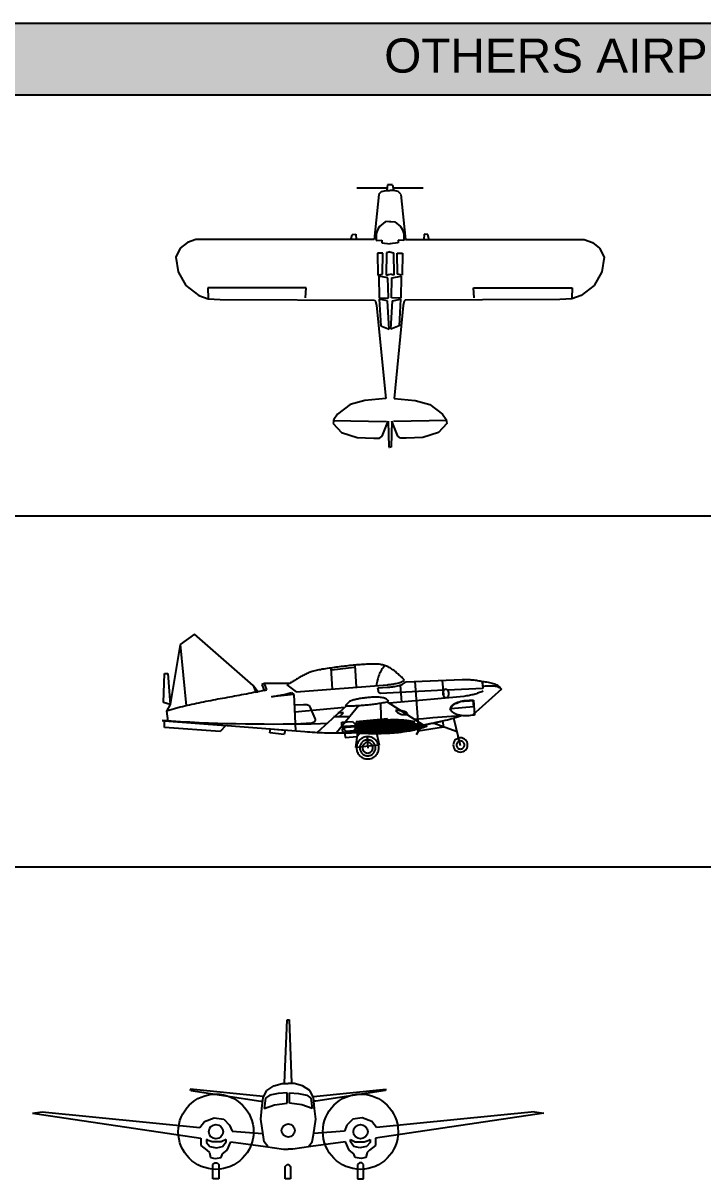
# Model space of a CAD drawing. Header units: millimetres. Extents: x 15433 to 243506, y 235846 to 321695.
# Drawn here: x 96177 to 123042, y 276006 to 321695 of the extents above; entities that cross this region are included whole.
import ezdxf

# ---------------------------------------------------------------- set-up
doc = ezdxf.new("R2010")
doc.units = ezdxf.units.MM
doc.layers.add('www.cad-blocks.net', color=7, linetype='Continuous')
doc.styles.get("Standard").update_dxf_attribs({"font": 'arial.ttf'})

# ---------------------------------------------------------------- blocks, each defined once
blk = doc.blocks.new('A$C772E574E')
at = {"color": 0, "linetype": 'ByBlock'}
for p, q in [((8390, 9350), (8411, 10368)), ((8411, 10368), (8447, 10367)), ((8508, 10368), (8472, 10367)), ((8529, 9350), (8508, 10368)), ((6209, 9431), (6544, 9788)), ((6544, 9788), (7166, 9994)), ((7166, 9994), (7822, 10016)), ((7822, 10016), (8040, 10012)), ((8040, 10012), (8147, 9937)), ((8147, 9937), (8390, 9350)), ((8772, 9937), (8529, 9350)), ((8879, 10012), (8772, 9937)), ((9097, 10016), (8879, 10012)), ((9753, 9994), (9097, 10016)), ((10375, 9788), (9753, 9994)), ((10710, 9431), (10375, 9788)), ((6207, 9322), (8317, 9352)), ((6243, 9285), (6209, 9431)), ((6383, 9064), (6243, 9285)), ((10712, 9322), (8602, 9352)), ((10535, 9064), (10676, 9285)), ((10676, 9285), (10710, 9431)), ((6885, 8690), (6383, 9064)), ((7464, 8533), (6885, 8690)), ((9455, 8533), (10034, 8690)), ((10034, 8690), (10535, 9064)), ((8298, 8443), (7464, 8533)), ((7932, 4777), (8298, 8443)), ((8621, 8443), (9455, 8533)), ((8987, 4777), (8621, 8443)), ((8036, 4520), (8094, 5574)), ((8094, 5574), (8424, 5712)), ((8424, 5712), (8364, 4586)), ((8825, 5574), (8495, 5712)), ((8495, 5712), (8555, 4586)), ((8883, 4520), (8825, 5574)), ((7855, 4560), (7892, 4596)), ((7892, 4596), (7932, 4777)), ((8364, 4586), (8036, 4520)), ((8555, 4586), (8883, 4520)), ((9027, 4596), (8987, 4777)), ((9064, 4560), (9027, 4596)), ((387, 3987), (904, 4376)), ((904, 4376), (1271, 4514)), ((1262, 4078), (1270, 4478)), ((1271, 4514), (1744, 4541)), ((1744, 4541), (7855, 4560)), ((5125, 4471), (5153, 4070)), ((8017, 3611), (8035, 4484)), ((8035, 4484), (8398, 4476)), ((8398, 4476), (8382, 3676)), ((8884, 4484), (8521, 4476)), ((8521, 4476), (8537, 3676)), ((8902, 3611), (8884, 4484)), ((15175, 4541), (9064, 4560)), ((11794, 4471), (11766, 4070)), ((15648, 4514), (15175, 4541)), ((16015, 4376), (15648, 4514)), ((15657, 4078), (15649, 4478)), ((16532, 3987), (16015, 4376)), ((85, 3447), (387, 3987)), ((5153, 4070), (1262, 4078)), ((8382, 3676), (8017, 3611)), ((8537, 3676), (8902, 3611)), ((11766, 4070), (15657, 4078)), ((16834, 3447), (16532, 3987)), ((0, 2867), (85, 3447)), ((7962, 2703), (7980, 3576)), ((7980, 3576), (8161, 3535)), ((8161, 3535), (8180, 2699)), ((8307, 3569), (8452, 3530)), ((8325, 2696), (8307, 3569)), ((8612, 3569), (8467, 3530)), ((8594, 2696), (8612, 3569)), ((8758, 3535), (8739, 2699)), ((8939, 3576), (8758, 3535)), ((8957, 2703), (8939, 3576)), ((16919, 2867), (16834, 3447)), ((174, 2500), (0, 2867)), ((16745, 2500), (16919, 2867)), ((461, 2276), (174, 2500)), ((8180, 2699), (7962, 2703)), ((8133, 2190), (8135, 2299)), ((8135, 2299), (8463, 2329)), ((8470, 2656), (8325, 2696)), ((8449, 2656), (8594, 2696)), ((8784, 2299), (8456, 2329)), ((8739, 2699), (8957, 2703)), ((8786, 2190), (8784, 2299)), ((16458, 2276), (16745, 2500)), ((786, 2160), (461, 2276)), ((7841, 2160), (786, 2160)), ((6924, 2143), (6958, 1960)), ((6958, 1960), (7103, 1957)), ((7103, 1957), (7122, 2157)), ((8023, 382), (7841, 2160)), ((7910, 1940), (7914, 2200)), ((7979, 1757), (7910, 1940)), ((7914, 2200), (8133, 2190)), ((9005, 2200), (8786, 2190)), ((8896, 382), (9078, 2160)), ((8940, 1757), (9009, 1940)), ((9009, 1940), (9005, 2200)), ((9078, 2160), (16133, 2160)), ((9809, 1957), (9790, 2157)), ((9955, 1960), (9809, 1957)), ((9988, 2143), (9955, 1960)), ((16133, 2160), (16458, 2276)), ((8049, 1647), (7979, 1757)), ((8263, 1460), (8049, 1647)), ((8482, 1456), (8263, 1460)), ((8437, 1456), (8655, 1460)), ((8655, 1460), (8870, 1647)), ((8870, 1647), (8940, 1757)), ((8341, 127), (7150, 127)), ((8023, 374), (8130, 263)), ((8130, 263), (8311, 223)), ((8311, 223), (8456, 220)), ((8362, 0), (8325, 218)), ((8362, 0), (8550, 0)), ((8608, 223), (8463, 220)), ((8550, 0), (8587, 218)), ((9769, 127), (8572, 127)), ((8789, 263), (8608, 223)), ((8896, 374), (8789, 263))]:
    blk.add_line(p, q, dxfattribs=at)
blk = doc.blocks.new('A$C34F115AA')
for p, q in [((4907, 1450), (6067, 2470)), ((6347, 2260), (6544, 1076)), ((0, 1380), (571, 863)), ((4188, 1492), (4681, 1493)), ((4690, 1354), (4816, 1328)), ((2255, 1129), (1544, 674)), ((3063, 1049), (3641, 526)), ((6350, 1022), (6615, 948)), ((6544, 1076), (6615, 948))]:
    blk.add_line(p, q)
at = {"linetype": 'Continuous'}
for p, q in [((6067, 2470), (6347, 2260)), ((6347, 2260), (6228, 1050)), ((2253, 1827), (2271, 1835)), ((2271, 1835), (2291, 1842)), ((2291, 1842), (2310, 1848)), ((2303, 1844), (2321, 1823)), ((2310, 1848), (2330, 1854)), ((2330, 1854), (2350, 1860)), ((2350, 1860), (2370, 1864)), ((2370, 1864), (2391, 1868)), ((2391, 1868), (2414, 1871)), ((2414, 1871), (2436, 1874)), ((2436, 1874), (2458, 1876)), ((2458, 1876), (2482, 1877)), ((2482, 1877), (2506, 1877)), ((2506, 1877), (2531, 1877)), ((2531, 1877), (2564, 1876)), ((2564, 1876), (2598, 1875)), ((2598, 1875), (2631, 1874)), ((2631, 1874), (2664, 1872)), ((2664, 1872), (2697, 1870)), ((2697, 1870), (2731, 1868)), ((2731, 1868), (2764, 1866)), ((2764, 1866), (2798, 1863)), ((2798, 1863), (2832, 1860)), ((2832, 1860), (2865, 1858)), ((2865, 1858), (2899, 1855)), ((2898, 1853), (2873, 1419)), ((2898, 1853), (2873, 1419)), ((2899, 1855), (2932, 1852)), ((2932, 1852), (2966, 1849)), ((2966, 1849), (3000, 1845)), ((3000, 1845), (3034, 1842)), ((3034, 1842), (3068, 1837)), ((3068, 1837), (3102, 1834)), ((3102, 1834), (3136, 1829)), ((3136, 1829), (3170, 1826)), ((1952, 1595), (1970, 1614)), ((1970, 1614), (1989, 1632)), ((1989, 1632), (2006, 1649)), ((2006, 1649), (2024, 1666)), ((2024, 1666), (2042, 1682)), ((2042, 1682), (2059, 1697)), ((2059, 1697), (2077, 1712)), ((2077, 1712), (2094, 1726)), ((2094, 1726), (2111, 1740)), ((2111, 1740), (2128, 1753)), ((2128, 1753), (2146, 1765)), ((2146, 1765), (2163, 1777)), ((2163, 1777), (2181, 1788)), ((2181, 1788), (2198, 1799)), ((2198, 1799), (2216, 1809)), ((2216, 1809), (2235, 1818)), ((2235, 1818), (2253, 1827)), ((2321, 1823), (2339, 1803)), ((2339, 1803), (2354, 1781)), ((2354, 1781), (2369, 1759)), ((2369, 1759), (2383, 1736)), ((2383, 1736), (2396, 1712)), ((2396, 1712), (2407, 1688)), ((2407, 1688), (2419, 1664)), ((2419, 1664), (2428, 1639)), ((2428, 1639), (2437, 1613)), ((2437, 1613), (2445, 1587)), ((2907, 1808), (3354, 1753)), ((3170, 1826), (3203, 1821)), ((3203, 1821), (3237, 1817)), ((3237, 1817), (3271, 1812)), ((3271, 1812), (3305, 1807)), ((3305, 1807), (3339, 1803)), ((3339, 1803), (3373, 1797)), ((3370, 1794), (3347, 1383)), ((3370, 1794), (3347, 1383)), ((3373, 1797), (3407, 1792)), ((3407, 1792), (3441, 1788)), ((3441, 1788), (3475, 1782)), ((3475, 1782), (3508, 1777)), ((3508, 1777), (3542, 1772)), ((3542, 1772), (3576, 1765)), ((3576, 1765), (3610, 1760)), ((3610, 1760), (3637, 1756)), ((3637, 1756), (3663, 1749)), ((3663, 1749), (3688, 1744)), ((3688, 1744), (3713, 1737)), ((3713, 1737), (3737, 1730)), ((3737, 1730), (3760, 1723)), ((3760, 1723), (3782, 1715)), ((3782, 1715), (3805, 1707)), ((3805, 1707), (3826, 1698)), ((3826, 1698), (3846, 1689)), ((3846, 1689), (3867, 1679)), ((3867, 1679), (3887, 1669)), ((3887, 1669), (3906, 1659)), ((3906, 1659), (3926, 1650)), ((3926, 1650), (3944, 1639)), ((3944, 1639), (3963, 1629)), ((3963, 1629), (3981, 1619)), ((3981, 1619), (3998, 1608)), ((3998, 1608), (4016, 1597)), ((6593, 1692), (6544, 1076)), ((6659, 1692), (6593, 1692)), ((6680, 1114), (6659, 1692)), ((16, 1401), (0, 1380)), ((0, 1380), (15, 1394)), ((15, 1394), (33, 1406)), ((33, 1418), (16, 1401)), ((52, 1435), (33, 1418)), ((33, 1406), (52, 1416)), ((71, 1450), (52, 1435)), ((52, 1416), (72, 1424)), ((92, 1463), (71, 1450)), ((72, 1424), (93, 1430)), ((114, 1474), (92, 1463)), ((93, 1430), (116, 1434)), ((137, 1484), (114, 1474)), ((116, 1434), (140, 1438)), ((161, 1493), (137, 1484)), ((140, 1438), (165, 1440)), ((186, 1501), (161, 1493)), ((165, 1440), (190, 1441)), ((212, 1507), (186, 1501)), ((190, 1441), (216, 1442)), ((237, 1514), (212, 1507)), ((216, 1442), (243, 1441)), ((265, 1518), (237, 1514)), ((243, 1441), (269, 1440)), ((292, 1523), (265, 1518)), ((269, 1440), (294, 1438)), ((320, 1526), (292, 1523)), ((294, 1438), (320, 1436)), ((348, 1529), (320, 1526)), ((320, 1436), (345, 1434)), ((345, 1434), (370, 1433)), ((376, 1531), (348, 1529)), ((375, 1532), (366, 1396)), ((366, 1396), (1065, 1362)), ((370, 1433), (376, 1531)), ((399, 1538), (375, 1532)), ((423, 1543), (399, 1538)), ((447, 1547), (423, 1543)), ((471, 1552), (447, 1547)), ((495, 1555), (471, 1552)), ((520, 1559), (495, 1555)), ((545, 1562), (520, 1559)), ((570, 1564), (545, 1562)), ((595, 1566), (570, 1564)), ((620, 1568), (595, 1566)), ((646, 1569), (620, 1568)), ((671, 1570), (646, 1569)), ((697, 1571), (671, 1570)), ((724, 1571), (697, 1571)), ((751, 1570), (724, 1571)), ((777, 1569), (751, 1570)), ((1882, 1523), (777, 1569)), ((1070, 1366), (1081, 1372)), ((1081, 1372), (1093, 1376)), ((1093, 1376), (1105, 1377)), ((1105, 1377), (1118, 1374)), ((1118, 1374), (1129, 1369)), ((1168, 1552), (1137, 1201)), ((1710, 1529), (1646, 656)), ((1900, 1509), (1882, 1523)), ((1919, 1497), (1900, 1509)), ((1914, 1557), (1933, 1577)), ((1930, 1547), (1914, 1557)), ((1940, 1485), (1919, 1497)), ((1948, 1536), (1930, 1547)), ((1933, 1577), (1952, 1595)), ((1961, 1475), (1940, 1485)), ((1966, 1527), (1948, 1536)), ((1983, 1466), (1961, 1475)), ((1987, 1519), (1966, 1527)), ((2003, 1458), (1974, 1122)), ((2007, 1458), (1983, 1466)), ((2008, 1511), (1987, 1519)), ((2030, 1451), (2007, 1458)), ((2030, 1505), (2008, 1511)), ((2053, 1499), (2030, 1505)), ((2055, 1445), (2030, 1451)), ((2077, 1493), (2053, 1499)), ((2080, 1440), (2055, 1445)), ((2100, 1489), (2077, 1493)), ((2105, 1435), (2080, 1440)), ((2124, 1484), (2100, 1489)), ((2130, 1431), (2105, 1435)), ((2147, 1481), (2124, 1484)), ((2155, 1427), (2130, 1431)), ((2170, 1478), (2147, 1481)), ((2181, 1425), (2155, 1427)), ((2192, 1474), (2170, 1478)), ((2206, 1422), (2181, 1425)), ((2214, 1473), (2192, 1474)), ((2230, 1420), (2206, 1422)), ((2235, 1470), (2214, 1473)), ((2254, 1418), (2230, 1420)), ((2254, 1468), (2235, 1470)), ((4059, 1328), (2254, 1468)), ((2443, 1404), (2254, 1418)), ((2430, 1354), (2433, 1372)), ((2433, 1372), (2438, 1389)), ((2438, 1389), (2443, 1404)), ((2445, 1587), (2452, 1561)), ((2452, 1561), (2457, 1533)), ((2457, 1533), (2463, 1507)), ((2463, 1507), (2466, 1479)), ((2466, 1479), (2470, 1450)), ((4016, 1597), (4033, 1587)), ((4033, 1587), (4051, 1576)), ((4051, 1576), (4068, 1564)), ((4241, 1465), (4059, 1328)), ((4068, 1564), (4085, 1554)), ((4085, 1554), (4103, 1543)), ((4103, 1543), (4119, 1533)), ((4119, 1533), (4136, 1523)), ((4136, 1523), (4153, 1512)), ((4153, 1512), (4171, 1502)), ((4171, 1502), (4188, 1492)), ((4188, 1492), (4206, 1482)), ((4206, 1482), (4223, 1474)), ((4223, 1474), (4241, 1465)), ((4636, 1366), (4681, 1493)), ((4681, 1493), (4732, 1474)), ((4732, 1474), (4690, 1354)), ((4816, 1328), (4907, 1450)), ((4907, 1450), (4850, 1321)), ((364, 1339), (386, 1330)), ((386, 1330), (408, 1322)), ((408, 1322), (430, 1313)), ((430, 1313), (452, 1305)), ((452, 1305), (473, 1298)), ((473, 1298), (495, 1290)), ((495, 1290), (517, 1283)), ((517, 1283), (540, 1276)), ((553, 1160), (533, 868)), ((540, 1276), (562, 1270)), ((591, 1161), (553, 1160)), ((562, 1153), (555, 1030)), ((562, 1270), (585, 1265)), ((598, 1153), (562, 1153)), ((585, 1265), (609, 1259)), ((628, 1161), (591, 1161)), ((633, 1152), (598, 1153)), ((609, 1259), (634, 1254)), ((665, 1159), (628, 1161)), ((668, 1150), (633, 1152)), ((634, 1254), (660, 1249)), ((660, 1249), (687, 1245)), ((701, 1156), (665, 1159)), ((702, 1148), (668, 1150)), ((687, 1245), (714, 1241)), ((736, 1153), (701, 1156)), ((735, 1145), (702, 1148)), ((714, 1241), (743, 1237)), ((767, 1140), (735, 1145)), ((771, 1147), (736, 1153)), ((743, 1237), (2211, 1101)), ((804, 1140), (771, 1147)), ((1037, 1300), (1040, 1316)), ((1037, 1283), (1037, 1300)), ((1039, 1268), (1037, 1283)), ((1043, 1253), (1039, 1268)), ((1040, 1316), (1044, 1331)), ((1049, 1241), (1043, 1253)), ((1044, 1331), (1051, 1345)), ((1058, 1230), (1049, 1241)), ((1051, 1345), (1060, 1356)), ((1068, 1221), (1058, 1230)), ((1060, 1356), (1070, 1366)), ((1079, 1216), (1068, 1221)), ((1091, 1213), (1079, 1216)), ((1104, 1214), (1091, 1213)), ((1116, 1217), (1104, 1214)), ((1127, 1224), (1116, 1217)), ((1137, 1233), (1127, 1224)), ((1129, 1369), (1138, 1360)), ((1145, 1245), (1137, 1233)), ((1138, 1360), (1147, 1349)), ((1139, 1358), (2391, 1297)), ((1153, 1258), (1145, 1245)), ((1147, 1349), (1153, 1337)), ((1153, 1337), (1158, 1322)), ((1157, 1274), (1153, 1258)), ((1160, 1290), (1157, 1274)), ((1158, 1322), (1160, 1306)), ((1160, 1306), (1160, 1290)), ((2230, 1135), (2244, 1154)), ((2244, 1154), (2256, 1169)), ((2256, 1169), (2269, 1181)), ((2269, 1181), (2282, 1190)), ((2282, 1190), (2295, 1197)), ((2295, 1197), (2311, 1202)), ((2311, 1202), (2327, 1206)), ((2327, 1206), (2345, 1210)), ((2345, 1210), (2367, 1214)), ((2367, 1214), (2389, 1217)), ((2389, 1217), (2413, 1219)), ((2391, 1297), (2404, 1299)), ((2404, 1299), (2414, 1307)), ((2413, 1219), (2437, 1221)), ((2414, 1307), (2421, 1320)), ((2421, 1320), (2426, 1336)), ((2426, 1336), (2430, 1354)), ((2437, 1221), (2463, 1221)), ((2463, 1221), (2488, 1222)), ((2488, 1222), (2514, 1221)), ((2514, 1221), (2540, 1220)), ((2540, 1220), (2566, 1219)), ((2566, 1219), (2592, 1217)), ((2592, 1217), (2617, 1216)), ((2617, 1216), (2642, 1213)), ((2642, 1213), (2666, 1210)), ((2666, 1210), (2690, 1208)), ((2690, 1208), (2713, 1205)), ((2713, 1205), (2733, 1202)), ((2733, 1202), (2754, 1200)), ((2754, 1200), (2776, 1196)), ((2776, 1196), (2797, 1193)), ((2797, 1193), (2818, 1189)), ((2818, 1189), (2840, 1185)), ((2840, 1185), (2860, 1181)), ((2860, 1181), (2880, 1177)), ((2880, 1177), (2899, 1171)), ((2899, 1171), (2918, 1167)), ((2918, 1167), (2935, 1161)), ((2935, 1161), (2951, 1156)), ((2951, 1156), (2966, 1151)), ((2966, 1151), (2979, 1145)), ((2979, 1145), (2991, 1140)), ((4099, 1275), (4070, 555)), ((4151, 1316), (4099, 1275)), ((4099, 1275), (4545, 1230)), ((4173, 1307), (4151, 1316)), ((4195, 1299), (4173, 1307)), ((4218, 1292), (4195, 1299)), ((4241, 1285), (4218, 1292)), ((4266, 1280), (4241, 1285)), ((4290, 1274), (4266, 1280)), ((4315, 1270), (4290, 1274)), ((4341, 1265), (4315, 1270)), ((4366, 1261), (4341, 1265)), ((4392, 1257), (4366, 1261)), ((4417, 1253), (4392, 1257)), ((4443, 1249), (4417, 1253)), ((4469, 1244), (4443, 1249)), ((4495, 1240), (4469, 1244)), ((4520, 1235), (4495, 1240)), ((4545, 1230), (4520, 1235)), ((4690, 1354), (4636, 1366)), ((4850, 1321), (4816, 1328)), ((4852, 1320), (4899, 1311)), ((4899, 1311), (4946, 1301)), ((4946, 1301), (4993, 1292)), ((4993, 1292), (5040, 1283)), ((5040, 1283), (5087, 1274)), ((5087, 1274), (5133, 1265)), ((5133, 1265), (5180, 1257)), ((5180, 1257), (5228, 1249)), ((5228, 1249), (5275, 1240)), ((5275, 1240), (5322, 1231)), ((5322, 1231), (5369, 1223)), ((5369, 1223), (5416, 1214)), ((5416, 1214), (5463, 1205)), ((5463, 1205), (5510, 1196)), ((5510, 1196), (5558, 1187)), ((5558, 1187), (5604, 1179)), ((5604, 1179), (5651, 1170)), ((5651, 1170), (5698, 1161)), ((5698, 1161), (5745, 1152)), ((5745, 1152), (5792, 1143)), ((5792, 1143), (5839, 1134)), ((555, 1030), (1001, 993)), ((799, 1134), (767, 1140)), ((829, 1127), (799, 1134)), ((836, 1131), (804, 1140)), ((856, 1118), (829, 1127)), ((866, 1121), (836, 1131)), ((883, 1106), (856, 1118)), ((895, 1110), (866, 1121)), ((908, 1094), (883, 1106)), ((921, 1096), (895, 1110)), ((931, 1079), (908, 1094)), ((945, 1080), (921, 1096)), ((952, 1061), (931, 1079)), ((940, 906), (963, 924)), ((967, 1062), (945, 1080)), ((971, 1041), (952, 1061)), ((963, 924), (984, 945)), ((986, 1042), (967, 1062)), ((987, 1019), (971, 1041)), ((984, 945), (1001, 968)), ((1002, 1020), (986, 1042)), ((1001, 993), (987, 1019)), ((1001, 968), (1016, 996)), ((1016, 996), (1002, 1020)), ((1866, 909), (1875, 917)), ((1875, 917), (1886, 924)), ((1886, 924), (1900, 930)), ((1900, 930), (1915, 936)), ((1915, 936), (1932, 941)), ((1932, 941), (1949, 945)), ((1949, 945), (1968, 949)), ((1968, 949), (1989, 952)), ((1989, 952), (2009, 954)), ((2009, 954), (2030, 956)), ((2030, 956), (2052, 958)), ((2056, 920), (2043, 911)), ((2052, 958), (2073, 959)), ((2070, 931), (2056, 920)), ((2082, 944), (2070, 931)), ((2073, 959), (2094, 959)), ((2094, 959), (2082, 944)), ((2255, 1129), (2230, 1135)), ((2282, 1124), (2255, 1129)), ((2308, 1119), (2282, 1124)), ((2335, 1114), (2308, 1119)), ((2361, 1110), (2335, 1114)), ((2387, 1105), (2361, 1110)), ((2388, 1105), (2377, 558)), ((2414, 1101), (2387, 1105)), ((2440, 1097), (2414, 1101)), ((2468, 1093), (2440, 1097)), ((2495, 1089), (2468, 1093)), ((2521, 1085), (2495, 1089)), ((2549, 1082), (2521, 1085)), ((2576, 1079), (2549, 1082)), ((2602, 1076), (2576, 1079)), ((2630, 1073), (2602, 1076)), ((2657, 1070), (2630, 1073)), ((2684, 1067), (2657, 1070)), ((2712, 1065), (2684, 1067)), ((2738, 1063), (2712, 1065)), ((2766, 1061), (2738, 1063)), ((2793, 1059), (2766, 1061)), ((2820, 1057), (2793, 1059)), ((2816, 1056), (3258, 514)), ((2848, 1056), (2820, 1057)), ((2874, 1055), (2848, 1056)), ((2902, 1053), (2874, 1055)), ((2929, 1052), (2902, 1053)), ((2955, 1051), (2929, 1052)), ((2983, 1050), (2955, 1051)), ((3010, 1050), (2983, 1050)), ((2991, 1140), (3002, 1134)), ((3002, 1134), (3010, 1129)), ((3010, 1129), (3090, 1049)), ((3036, 1049), (3010, 1050)), ((3063, 1049), (3036, 1049)), ((3090, 1049), (3063, 1049)), ((3097, 1018), (4085, 927)), ((3203, 832), (3123, 914)), ((3123, 914), (3230, 914)), ((3783, 1033), (3687, 801)), ((3791, 1047), (3783, 1033)), ((3801, 1057), (3791, 1047)), ((3814, 1065), (3801, 1057)), ((3829, 1072), (3814, 1065)), ((3845, 1075), (3829, 1072)), ((3864, 1078), (3845, 1075)), ((3886, 1079), (3864, 1078)), ((3908, 1079), (3886, 1079)), ((4091, 1068), (3908, 1079)), ((5839, 1134), (5886, 1124)), ((5886, 1124), (5932, 1115)), ((5932, 1115), (5979, 1105)), ((5979, 1105), (6025, 1096)), ((6025, 1096), (6072, 1086)), ((6072, 1086), (6119, 1075)), ((6119, 1075), (6165, 1065)), ((6165, 1065), (6211, 1055)), ((6211, 1055), (6257, 1044)), ((6257, 1044), (6304, 1033)), ((6304, 1033), (6350, 1022)), ((6544, 1076), (6680, 1114)), ((6615, 948), (6591, 748)), ((533, 868), (571, 863)), ((571, 863), (609, 859)), ((609, 859), (647, 856)), ((647, 856), (684, 854)), ((684, 854), (720, 854)), ((720, 854), (757, 855)), ((757, 855), (791, 858)), ((791, 858), (824, 863)), ((803, 856), (987, 840)), ((846, 841), (803, 856)), ((944, 811), (812, 268)), ((944, 811), (812, 268)), ((824, 863), (856, 871)), ((888, 827), (846, 841)), ((856, 871), (886, 880)), ((876, 537), (1351, 708)), ((876, 537), (1351, 708)), ((886, 880), (914, 892)), ((933, 814), (888, 827)), ((931, 815), (894, 827)), ((894, 827), (894, 825)), ((894, 825), (931, 815)), ((914, 892), (940, 906)), ((977, 800), (933, 814)), ((1022, 788), (977, 800)), ((987, 840), (1171, 824)), ((1067, 775), (1022, 788)), ((1113, 764), (1067, 775)), ((1160, 752), (1113, 764)), ((1165, 752), (1142, 626)), ((1207, 741), (1160, 752)), ((1196, 745), (1165, 752)), ((1171, 824), (1355, 810)), ((1226, 738), (1196, 745)), ((1254, 730), (1207, 741)), ((1258, 731), (1226, 738)), ((1301, 720), (1254, 730)), ((1289, 725), (1258, 731)), ((1319, 718), (1289, 725)), ((1349, 710), (1301, 720)), ((1350, 711), (1319, 718)), ((1398, 701), (1349, 710)), ((1381, 705), (1350, 711)), ((1355, 810), (1539, 796)), ((1412, 700), (1381, 705)), ((1446, 691), (1398, 701)), ((1443, 694), (1412, 700)), ((1475, 688), (1443, 694)), ((1495, 682), (1446, 691)), ((1506, 682), (1475, 688)), ((1539, 796), (1715, 783)), ((1633, 681), (1675, 686)), ((1660, 684), (1673, 686)), ((1673, 686), (1667, 591)), ((1675, 686), (1716, 690)), ((1713, 731), (1748, 738)), ((1713, 730), (1724, 733)), ((1713, 731), (1717, 732)), ((1718, 729), (1713, 731)), ((1748, 719), (1713, 731)), ((1724, 727), (1713, 730)), ((1716, 690), (1757, 693)), ((1717, 732), (1721, 733)), ((1724, 727), (1718, 729)), ((1721, 733), (1725, 734)), ((1724, 733), (1735, 735)), ((1734, 722), (1724, 727)), ((1728, 726), (1724, 727)), ((1725, 734), (1730, 735)), ((1733, 724), (1728, 726)), ((1730, 735), (1733, 735)), ((1733, 735), (1738, 736)), ((2887, 655), (1733, 724)), ((1745, 719), (1734, 722)), ((1735, 735), (1747, 737)), ((1738, 736), (1741, 737)), ((1741, 737), (1746, 738)), ((1756, 715), (1745, 719)), ((1746, 738), (2888, 670)), ((1747, 737), (1758, 739)), ((1748, 738), (1785, 745)), ((1782, 707), (1748, 719)), ((1766, 711), (1756, 715)), ((1757, 693), (1799, 695)), ((1758, 739), (1770, 742)), ((1765, 694), (1778, 695)), ((2521, 648), (1765, 694)), ((1777, 708), (1766, 711)), ((1770, 742), (1780, 743)), ((1788, 704), (1777, 708)), ((1778, 695), (1790, 695)), ((1780, 743), (1792, 745)), ((1818, 696), (1782, 707)), ((1785, 745), (1821, 751)), ((1794, 703), (1786, 706)), ((1786, 706), (2886, 640)), ((1799, 701), (1788, 704)), ((1790, 695), (1803, 695)), ((1792, 745), (1804, 747)), ((1802, 701), (1794, 703)), ((1810, 698), (1799, 701)), ((1799, 695), (1840, 697)), ((1810, 698), (1802, 701)), ((1803, 695), (1815, 696)), ((1804, 747), (1814, 749)), ((1805, 749), (1814, 750)), ((2889, 684), (1805, 749)), ((1820, 695), (1810, 698)), ((1818, 696), (1810, 698)), ((1814, 749), (1826, 751)), ((1814, 750), (1823, 751)), ((1815, 696), (1828, 697)), ((1825, 694), (1818, 696)), ((1853, 686), (1818, 696)), ((1831, 692), (1820, 695)), ((1821, 751), (1858, 756)), ((1823, 751), (1833, 752)), ((1833, 691), (1825, 694)), ((1826, 751), (1837, 752)), ((1828, 697), (1840, 697)), ((1843, 688), (1831, 692)), ((1833, 752), (1842, 754)), ((1841, 689), (1833, 691)), ((1837, 752), (1848, 754)), ((1840, 697), (1853, 698)), ((1840, 697), (1882, 698)), ((1849, 687), (1841, 689)), ((1842, 754), (1851, 755)), ((1853, 686), (1843, 688)), ((1848, 754), (1860, 755)), ((2884, 625), (1849, 687)), ((1851, 755), (1860, 757)), ((1853, 880), (1854, 891)), ((1870, 880), (1853, 880)), ((1853, 698), (1866, 698)), ((1864, 682), (1853, 686)), ((1888, 676), (1853, 686)), ((1854, 891), (1859, 900)), ((1858, 756), (1894, 760)), ((1859, 900), (1866, 909)), ((1860, 757), (1869, 758)), ((1860, 755), (1870, 757)), ((1866, 698), (1878, 699)), ((1869, 758), (1878, 759)), ((1888, 879), (1870, 880)), ((1870, 757), (1882, 758)), ((1878, 759), (2789, 704)), ((1878, 699), (1891, 699)), ((1882, 758), (1893, 759)), ((1882, 698), (1924, 699)), ((1893, 759), (1886, 677)), ((1905, 878), (1888, 879)), ((1891, 699), (1903, 699)), ((1894, 760), (1931, 764)), ((1903, 699), (1916, 699)), ((1922, 878), (1905, 878)), ((1916, 699), (1928, 699)), ((1938, 879), (1922, 878)), ((1924, 699), (1965, 699)), ((1928, 699), (1941, 699)), ((1931, 764), (1967, 767)), ((1954, 880), (1938, 879)), ((1941, 699), (1953, 699)), ((1953, 699), (1965, 699)), ((1970, 882), (1954, 880)), ((1965, 699), (2260, 681)), ((1965, 699), (2007, 698)), ((1967, 767), (2004, 769)), ((1985, 886), (1970, 882)), ((1974, 768), (1985, 768)), ((2642, 727), (1974, 768)), ((2000, 890), (1985, 886)), ((1985, 768), (1995, 768)), ((1995, 768), (2005, 769)), ((2014, 896), (2000, 890)), ((2004, 769), (2041, 771)), ((2005, 769), (2015, 770)), ((2007, 698), (2050, 696)), ((2029, 903), (2014, 896)), ((2015, 770), (2026, 770)), ((2026, 770), (2037, 771)), ((2043, 911), (2029, 903)), ((2037, 771), (2046, 771)), ((2041, 771), (2077, 772)), ((2046, 771), (2057, 771)), ((2050, 696), (2092, 695)), ((2057, 771), (2067, 772)), ((2067, 772), (2077, 772)), ((2077, 772), (2088, 772)), ((2077, 772), (2115, 772)), ((2088, 772), (2098, 772)), ((2092, 695), (2134, 692)), ((2098, 772), (2109, 772)), ((2109, 772), (2118, 772)), ((2115, 772), (2151, 772)), ((2118, 772), (2129, 772)), ((2129, 772), (2139, 772)), ((2134, 692), (2175, 688)), ((2139, 772), (2430, 755)), ((2151, 772), (2189, 771)), ((2175, 688), (2217, 685)), ((2189, 771), (2226, 770)), ((2226, 770), (2263, 768)), ((2249, 768), (2252, 796)), ((2303, 765), (2249, 768)), ((2252, 796), (2873, 733)), ((2263, 768), (2300, 766)), ((2300, 766), (2337, 763)), ((2318, 775), (2303, 765)), ((2808, 726), (2318, 775)), ((2337, 763), (2374, 760)), ((2374, 760), (2411, 757)), ((2411, 757), (2448, 753)), ((2430, 755), (2443, 753)), ((2443, 753), (2456, 752)), ((2448, 753), (2485, 749)), ((2456, 752), (2470, 751)), ((2470, 751), (2483, 749)), ((2483, 749), (2496, 747)), ((2485, 749), (2522, 744)), ((2496, 747), (2510, 745)), ((2510, 745), (2523, 744)), ((2522, 744), (2559, 739)), ((2523, 744), (2536, 743)), ((2536, 743), (2549, 741)), ((2549, 741), (2562, 739)), ((2559, 739), (2596, 735)), ((2562, 739), (2576, 737)), ((2576, 737), (2589, 735)), ((2589, 735), (2602, 734)), ((2596, 735), (2632, 729)), ((2602, 734), (2616, 731)), ((2616, 731), (2629, 729)), ((2629, 729), (2642, 727)), ((2632, 729), (2670, 724)), ((2670, 724), (2706, 718)), ((2706, 718), (2743, 712)), ((2743, 712), (2779, 706)), ((2779, 706), (2816, 700)), ((2789, 704), (2801, 703)), ((2801, 703), (2814, 700)), ((2823, 699), (2808, 726)), ((2814, 700), (2826, 698)), ((2816, 700), (2852, 694)), ((2871, 690), (2823, 699)), ((2826, 698), (2839, 696)), ((2839, 696), (2851, 694)), ((2851, 694), (2864, 692)), ((2852, 694), (2889, 687)), ((2864, 692), (2876, 689)), ((2873, 733), (2871, 690)), ((2876, 689), (2889, 687)), ((2889, 687), (2883, 606)), ((2889, 687), (2886, 649)), ((2944, 742), (2889, 687)), ((2889, 687), (2889, 684)), ((3155, 727), (2944, 742)), ((3000, 832), (3316, 832)), ((3151, 663), (3155, 727)), ((3450, 698), (3575, 695)), ((3575, 695), (3760, 691)), ((3687, 801), (3683, 784)), ((3683, 784), (3683, 767)), ((3683, 767), (3685, 752)), ((3685, 752), (3691, 740)), ((3691, 740), (3701, 729)), ((3701, 729), (3713, 720)), ((3713, 720), (3730, 714)), ((3730, 714), (3749, 711)), ((3749, 711), (4076, 687)), ((3760, 691), (3946, 687)), ((6707, 758), (3882, 540)), ((3946, 687), (4131, 686)), ((4131, 686), (4316, 685)), ((4686, 685), (4870, 687)), ((4870, 687), (5055, 689)), ((5055, 689), (5239, 693)), ((5239, 693), (5423, 697)), ((5423, 697), (5607, 703)), ((6661, 754), (5445, 661)), ((5607, 703), (5791, 709)), ((5791, 709), (5975, 717)), ((5975, 717), (6158, 726)), ((6158, 726), (6341, 735)), ((6341, 735), (6524, 746)), ((6524, 746), (6707, 758)), ((6656, 620), (6661, 754)), ((1142, 626), (1645, 551)), ((1469, 653), (1510, 661)), ((1469, 652), (1482, 655)), ((1469, 653), (1474, 654)), ((1475, 651), (1469, 653)), ((1508, 639), (1469, 653)), ((1482, 647), (1469, 652)), ((1474, 654), (1479, 655)), ((1482, 648), (1475, 651)), ((1479, 655), (1483, 655)), ((1482, 655), (1495, 657)), ((1487, 646), (1482, 648)), ((1493, 643), (1482, 647)), ((1483, 655), (1488, 657)), ((1493, 644), (1487, 646)), ((1488, 657), (1492, 658)), ((1492, 658), (1498, 659)), ((2798, 567), (1493, 644)), ((1506, 639), (1493, 643)), ((1544, 674), (1495, 682)), ((1495, 657), (1507, 660)), ((1498, 659), (1502, 660)), ((1502, 660), (1507, 661)), ((1538, 677), (1506, 682)), ((1518, 635), (1506, 639)), ((1507, 660), (1521, 663)), ((1507, 661), (2799, 583)), ((1547, 625), (1508, 639)), ((1510, 661), (1551, 669)), ((1531, 631), (1518, 635)), ((1521, 663), (1533, 665)), ((1543, 627), (1531, 631)), ((1533, 665), (1547, 667)), ((1569, 671), (1538, 677)), ((1555, 623), (1543, 627)), ((1593, 665), (1544, 674)), ((1547, 667), (1559, 670)), ((1587, 613), (1547, 625)), ((1551, 669), (1592, 675)), ((1567, 619), (1555, 623)), ((1563, 621), (1555, 623)), ((1555, 623), (2796, 550)), ((1559, 670), (1571, 671)), ((1571, 618), (1563, 621)), ((1579, 615), (1567, 619)), ((1600, 666), (1569, 671)), ((1571, 671), (1585, 673)), ((1579, 615), (1571, 618)), ((1573, 672), (1584, 674)), ((2801, 599), (1573, 672)), ((1592, 612), (1579, 615)), ((1587, 614), (1579, 615)), ((1584, 674), (1595, 676)), ((1585, 673), (1597, 676)), ((1595, 611), (1587, 614)), ((1628, 602), (1587, 613)), ((1592, 675), (1633, 681)), ((1604, 608), (1592, 612)), ((1643, 657), (1593, 665)), ((1595, 676), (1605, 678)), ((1595, 627), (1684, 479)), ((1603, 608), (1595, 611)), ((1597, 676), (1610, 678)), ((1632, 661), (1600, 666)), ((1611, 607), (1603, 608)), ((1617, 605), (1604, 608)), ((1605, 678), (1616, 679)), ((1610, 678), (1622, 679)), ((1619, 604), (1611, 607)), ((1616, 679), (1627, 680)), ((1629, 601), (1617, 605)), ((2795, 534), (1619, 604)), ((1622, 679), (1636, 681)), ((1627, 680), (1637, 681)), ((1668, 591), (1628, 602)), ((1642, 599), (1629, 601)), ((1663, 655), (1632, 661)), ((1636, 681), (1648, 682)), ((1637, 681), (1648, 683)), ((1654, 595), (1642, 599)), ((1692, 649), (1643, 657)), ((1645, 551), (1663, 655)), ((1648, 682), (1660, 684)), ((1648, 683), (1659, 684)), ((1667, 591), (1654, 595)), ((1659, 684), (2685, 623)), ((1708, 581), (1668, 591)), ((1742, 642), (1692, 649)), ((1716, 579), (1703, 583)), ((1703, 583), (2794, 517)), ((1748, 572), (1708, 581)), ((1730, 576), (1716, 579)), ((1743, 573), (1730, 576)), ((1791, 634), (1742, 642)), ((1756, 570), (1743, 573)), ((1789, 563), (1748, 572)), ((1770, 567), (1756, 570)), ((1783, 565), (1770, 567)), ((1796, 562), (1783, 565)), ((1830, 556), (1789, 563)), ((1841, 627), (1791, 634)), ((1810, 559), (1796, 562)), ((2689, 507), (1810, 559)), ((1871, 549), (1830, 556)), ((1892, 620), (1841, 627)), ((1876, 679), (1864, 682)), ((1913, 542), (1871, 549)), ((1886, 677), (1876, 679)), ((1924, 668), (1888, 676)), ((1941, 614), (1892, 620)), ((1954, 536), (1913, 542)), ((1932, 666), (1919, 669)), ((1919, 669), (2883, 611)), ((1960, 659), (1924, 668)), ((1944, 663), (1932, 666)), ((1991, 607), (1941, 614)), ((1957, 660), (1944, 663)), ((1996, 531), (1954, 536)), ((1969, 657), (1957, 660)), ((1996, 652), (1960, 659)), ((1981, 655), (1969, 657)), ((1993, 652), (1981, 655)), ((1982, 533), (2011, 529)), ((2437, 505), (1982, 533)), ((2040, 600), (1991, 607)), ((2005, 650), (1993, 652)), ((2032, 645), (1996, 652)), ((2037, 526), (1996, 531)), ((2018, 647), (2005, 650)), ((2011, 529), (2038, 526)), ((2773, 603), (2018, 647)), ((2069, 639), (2032, 645)), ((2079, 522), (2037, 526)), ((2038, 526), (2067, 524)), ((2090, 594), (2040, 600)), ((2067, 524), (2095, 521)), ((2105, 633), (2069, 639)), ((2121, 518), (2079, 522)), ((2140, 587), (2090, 594)), ((2095, 521), (2124, 518)), ((2142, 628), (2105, 633)), ((2163, 515), (2121, 518)), ((2124, 518), (2152, 516)), ((2190, 581), (2140, 587)), ((2179, 623), (2142, 628)), ((2152, 516), (2181, 514)), ((2206, 512), (2163, 515)), ((2166, 624), (2190, 622)), ((2550, 601), (2166, 624)), ((2215, 619), (2179, 623)), ((2181, 514), (2209, 512)), ((2190, 622), (2214, 619)), ((2238, 575), (2190, 581)), ((2247, 510), (2206, 512)), ((2209, 512), (2238, 511)), ((2214, 619), (2238, 616)), ((2253, 615), (2215, 619)), ((2217, 685), (2260, 681)), ((2238, 616), (2262, 615)), ((2287, 569), (2238, 575)), ((2238, 511), (2266, 510)), ((2289, 509), (2247, 510)), ((2289, 613), (2253, 615)), ((2260, 681), (2276, 679)), ((2260, 681), (2302, 677)), ((2262, 615), (2286, 613)), ((2266, 510), (2294, 509)), ((2276, 679), (2293, 678)), ((2286, 613), (2310, 611)), ((2336, 563), (2287, 569)), ((2327, 609), (2289, 613)), ((2332, 507), (2289, 509)), ((2293, 678), (2309, 676)), ((2294, 509), (2323, 508)), ((2302, 677), (2343, 672)), ((2309, 676), (2326, 674)), ((2310, 611), (2334, 609)), ((2323, 508), (2351, 507)), ((2326, 674), (2342, 672)), ((2364, 607), (2327, 609)), ((2374, 506), (2332, 507)), ((2334, 609), (2358, 607)), ((2384, 558), (2336, 563)), ((2342, 672), (2358, 671)), ((2343, 672), (2385, 667)), ((2351, 507), (2380, 506)), ((2358, 671), (2375, 669)), ((2358, 607), (2382, 607)), ((2401, 606), (2364, 607)), ((2416, 505), (2374, 506)), ((2375, 669), (2391, 666)), ((2380, 506), (2408, 505)), ((2382, 607), (2406, 606)), ((2431, 552), (2384, 558)), ((2385, 667), (2427, 662)), ((2391, 666), (2407, 664)), ((2438, 604), (2401, 606)), ((2406, 606), (2430, 604)), ((2407, 664), (2423, 663)), ((2408, 505), (2437, 505)), ((2472, 547), (2414, 272)), ((2458, 505), (2416, 505)), ((2423, 663), (2439, 660)), ((2427, 662), (2469, 656)), ((2430, 604), (2454, 604)), ((2480, 548), (2431, 552)), ((2475, 602), (2438, 604)), ((2439, 660), (2456, 658)), ((2454, 604), (2478, 603)), ((2456, 658), (2472, 655)), ((2500, 505), (2458, 505)), ((2469, 656), (2511, 650)), ((2472, 655), (2488, 653)), ((2496, 544), (2472, 547)), ((2512, 601), (2475, 602)), ((2478, 603), (2502, 602)), ((2528, 543), (2480, 548)), ((2488, 653), (2505, 651)), ((2519, 542), (2496, 544)), ((2543, 505), (2500, 505)), ((2502, 602), (2526, 601)), ((2505, 651), (2521, 648)), ((2511, 650), (2552, 644)), ((2550, 601), (2512, 601)), ((2541, 541), (2519, 542)), ((2526, 601), (2550, 601)), ((2576, 540), (2528, 543)), ((2564, 538), (2541, 541)), ((2584, 505), (2543, 505)), ((2587, 600), (2550, 601)), ((2552, 644), (2594, 638)), ((2587, 536), (2564, 538)), ((2624, 536), (2576, 540)), ((2626, 506), (2584, 505)), ((2624, 600), (2587, 600)), ((2609, 534), (2587, 536)), ((2594, 638), (2635, 631)), ((2632, 533), (2609, 534)), ((2662, 601), (2624, 600)), ((2672, 533), (2624, 536)), ((2668, 507), (2626, 506)), ((2656, 531), (2632, 533)), ((2635, 631), (2677, 624)), ((2678, 529), (2656, 531)), ((2698, 601), (2662, 601)), ((2710, 508), (2668, 507)), ((2720, 529), (2672, 533)), ((2677, 624), (2718, 617)), ((2701, 528), (2678, 529)), ((2685, 623), (2699, 621)), ((2703, 507), (2689, 507)), ((2736, 602), (2698, 601)), ((2699, 621), (2714, 618)), ((2723, 526), (2701, 528)), ((2715, 508), (2703, 507)), ((2752, 509), (2710, 508)), ((2714, 618), (2728, 615)), ((2728, 508), (2715, 508)), ((2718, 617), (2760, 611)), ((2768, 526), (2720, 529)), ((2746, 526), (2723, 526)), ((2728, 615), (2743, 614)), ((2742, 509), (2728, 508)), ((2773, 603), (2736, 602)), ((2754, 509), (2742, 509)), ((2743, 614), (2758, 611)), ((2769, 524), (2746, 526)), ((2793, 510), (2752, 509)), ((2768, 509), (2754, 509)), ((2758, 611), (2772, 608)), ((2760, 611), (2801, 604)), ((2817, 524), (2768, 526)), ((2780, 510), (2768, 509)), ((2792, 523), (2769, 524)), ((2772, 608), (2786, 607)), ((2809, 604), (2773, 603)), ((2786, 603), (2773, 603)), ((2793, 510), (2780, 510)), ((2786, 607), (2801, 604)), ((2801, 604), (2786, 603)), ((2815, 522), (2792, 523)), ((2801, 604), (2793, 510)), ((2793, 511), (2797, 554)), ((2794, 517), (2793, 510)), ((2848, 441), (2793, 511)), ((2796, 550), (2795, 534)), ((2796, 550), (2797, 563)), ((3095, 529), (2796, 550)), ((2800, 602), (2797, 560)), ((2797, 563), (3096, 542)), ((2797, 560), (3066, 542)), ((2797, 554), (3066, 535)), ((2799, 583), (2798, 567)), ((2863, 664), (2800, 602)), ((2814, 604), (2801, 604)), ((2801, 604), (2801, 599)), ((2847, 605), (2809, 604)), ((2828, 605), (2814, 604)), ((2838, 521), (2815, 522)), ((2865, 522), (2817, 524)), ((2842, 605), (2828, 605)), ((2880, 227), (2838, 521)), ((2856, 605), (2842, 605)), ((2883, 606), (2847, 605)), ((2870, 606), (2856, 605)), ((3102, 647), (2863, 664)), ((2914, 520), (2865, 522)), ((2883, 606), (2870, 606)), ((2883, 607), (2886, 644)), ((2883, 611), (2883, 606)), ((2930, 544), (2883, 607)), ((2886, 640), (2884, 625)), ((2885, 640), (2886, 652)), ((3149, 622), (2885, 640)), ((2886, 652), (3150, 633)), ((2886, 649), (3124, 632)), ((2886, 644), (3124, 627)), ((2888, 670), (2887, 655)), ((2962, 518), (2914, 520)), ((3142, 530), (2930, 544)), ((3010, 518), (2962, 518)), ((3058, 517), (3010, 518)), ((3107, 516), (3058, 517)), ((3066, 542), (3098, 576)), ((3066, 535), (3069, 531)), ((3069, 531), (3092, 496)), ((3092, 496), (3087, 425)), ((3096, 542), (3095, 529)), ((3098, 576), (3102, 647)), ((3155, 515), (3107, 516)), ((3124, 632), (3151, 663)), ((3124, 627), (3127, 623)), ((3127, 623), (3147, 592)), ((3147, 592), (3142, 530)), ((3150, 633), (3149, 622)), ((3204, 515), (3155, 515)), ((3253, 515), (3204, 515)), ((3301, 516), (3253, 515)), ((3350, 517), (3301, 516)), ((3398, 518), (3350, 517)), ((3447, 518), (3398, 518)), ((3496, 519), (3447, 518)), ((3544, 521), (3496, 519)), ((3593, 524), (3544, 521)), ((3641, 526), (3593, 524)), ((3689, 528), (3641, 526)), ((3738, 531), (3689, 528)), ((3786, 534), (3738, 531)), ((3834, 536), (3786, 534)), ((3882, 540), (3834, 536)), ((4565, 593), (4273, 571)), ((4273, 571), (4293, 486)), ((4293, 486), (4575, 514)), ((4316, 685), (4501, 684)), ((4501, 684), (4686, 685)), ((4575, 514), (4565, 593)), ((5445, 661), (5558, 541)), ((5558, 541), (6656, 620)), ((670, 277), (672, 305)), ((672, 248), (670, 277)), ((672, 305), (680, 332)), ((680, 221), (672, 248)), ((680, 332), (694, 356)), ((694, 356), (711, 377)), ((711, 377), (732, 394)), ((730, 277), (732, 293)), ((732, 261), (730, 277)), ((732, 394), (756, 407)), ((732, 293), (736, 308)), ((736, 245), (732, 261)), ((736, 308), (743, 321)), ((743, 232), (736, 245)), ((743, 321), (753, 333)), ((753, 220), (743, 232)), ((753, 333), (766, 343)), ((756, 407), (783, 415)), ((766, 343), (779, 350)), ((779, 350), (794, 355)), ((783, 415), (811, 418)), ((794, 355), (810, 357)), ((810, 357), (826, 355)), ((811, 418), (840, 415)), ((826, 355), (841, 350)), ((840, 415), (866, 407)), ((841, 350), (855, 343)), ((855, 343), (867, 333)), ((866, 407), (890, 394)), ((867, 333), (877, 321)), ((877, 232), (867, 220)), ((877, 321), (884, 308)), ((884, 245), (877, 232)), ((884, 308), (888, 293)), ((888, 261), (884, 245)), ((888, 293), (890, 277)), ((890, 277), (888, 261)), ((890, 394), (912, 377)), ((912, 377), (928, 356)), ((928, 356), (942, 332)), ((942, 332), (950, 305)), ((950, 248), (942, 221)), ((950, 305), (952, 277)), ((952, 277), (950, 248)), ((2414, 272), (2880, 227)), ((2423, 243), (2427, 265)), ((2423, 221), (2423, 243)), ((2427, 265), (2432, 286)), ((2432, 286), (2439, 307)), ((2439, 307), (2449, 325)), ((2449, 325), (2460, 344)), ((2460, 344), (2473, 361)), ((2473, 361), (2487, 376)), ((2487, 376), (2503, 390)), ((2487, 237), (2490, 252)), ((2487, 221), (2487, 237)), ((2490, 252), (2494, 267)), ((2494, 267), (2499, 281)), ((2499, 281), (2505, 295)), ((2503, 390), (2520, 404)), ((2505, 295), (2513, 308)), ((2513, 308), (2522, 320)), ((2520, 404), (2538, 414)), ((2522, 320), (2533, 331)), ((2533, 331), (2544, 341)), ((2538, 414), (2557, 424)), ((2539, 221), (2541, 242)), ((2541, 242), (2547, 261)), ((2544, 341), (2556, 350)), ((2547, 261), (2557, 279)), ((2556, 350), (2568, 358)), ((2557, 424), (2577, 431)), ((2557, 279), (2570, 295)), ((2568, 358), (2583, 365)), ((2570, 295), (2585, 308)), ((2577, 431), (2599, 437)), ((2583, 365), (2597, 370)), ((2585, 308), (2603, 317)), ((2597, 370), (2612, 374)), ((2599, 437), (2621, 440)), ((2603, 317), (2623, 324)), ((2612, 374), (2627, 376)), ((2621, 440), (2643, 441)), ((2623, 324), (2643, 325)), ((2627, 376), (2643, 377)), ((2653, 439), (2642, 211)), ((2643, 441), (2665, 440)), ((2643, 377), (2659, 376)), ((2643, 325), (2664, 324)), ((2659, 376), (2674, 374)), ((2664, 324), (2683, 317)), ((2665, 440), (2688, 437)), ((2674, 374), (2689, 370)), ((2683, 317), (2701, 308)), ((2688, 437), (2709, 431)), ((2689, 370), (2704, 365)), ((2701, 308), (2717, 295)), ((2704, 365), (2718, 358)), ((2709, 431), (2729, 424)), ((2717, 295), (2729, 279)), ((2718, 358), (2730, 350)), ((2729, 424), (2748, 414)), ((2729, 279), (2739, 261)), ((2730, 350), (2743, 341)), ((2739, 261), (2745, 242)), ((2743, 341), (2753, 331)), ((2745, 242), (2747, 221)), ((2748, 414), (2767, 404)), ((2753, 331), (2764, 320)), ((2764, 320), (2773, 308)), ((2767, 404), (2784, 390)), ((2773, 308), (2781, 295)), ((2781, 295), (2787, 281)), ((2784, 390), (2799, 376)), ((2787, 281), (2793, 267)), ((2793, 267), (2796, 252)), ((2796, 252), (2799, 237)), ((2799, 376), (2813, 361)), ((2799, 237), (2800, 221)), ((2813, 361), (2826, 344)), ((2826, 344), (2837, 325)), ((2837, 325), (2847, 307)), ((2847, 307), (2854, 286)), ((3087, 425), (2848, 441)), ((2854, 286), (2859, 265)), ((2859, 265), (2863, 243)), ((2863, 243), (2864, 221)), ((694, 197), (680, 221)), ((711, 177), (694, 197)), ((732, 159), (711, 177)), ((756, 146), (732, 159)), ((766, 210), (753, 220)), ((783, 138), (756, 146)), ((779, 203), (766, 210)), ((794, 198), (779, 203)), ((811, 135), (783, 138)), ((810, 197), (794, 198)), ((826, 198), (810, 197)), ((840, 138), (811, 135)), ((841, 203), (826, 198)), ((866, 146), (840, 138)), ((855, 210), (841, 203)), ((867, 220), (855, 210)), ((890, 159), (866, 146)), ((912, 177), (890, 159)), ((928, 197), (912, 177)), ((942, 221), (928, 197)), ((2423, 198), (2423, 221)), ((2427, 176), (2423, 198)), ((2432, 155), (2427, 176)), ((2439, 134), (2432, 155)), ((2449, 116), (2439, 134)), ((2460, 97), (2449, 116)), ((2473, 80), (2460, 97)), ((2487, 65), (2473, 80)), ((2487, 205), (2487, 221)), ((2490, 189), (2487, 205)), ((2503, 51), (2487, 65)), ((2494, 174), (2490, 189)), ((2499, 160), (2494, 174)), ((2505, 146), (2499, 160)), ((2520, 37), (2503, 51)), ((2513, 133), (2505, 146)), ((2522, 121), (2513, 133)), ((2538, 27), (2520, 37)), ((2533, 110), (2522, 121)), ((2544, 100), (2533, 110)), ((2557, 17), (2538, 27)), ((2541, 201), (2539, 221)), ((2547, 181), (2541, 201)), ((2556, 91), (2544, 100)), ((2557, 164), (2547, 181)), ((2568, 83), (2556, 91)), ((2570, 149), (2557, 164)), ((2577, 10), (2557, 17)), ((2583, 76), (2568, 83)), ((2585, 135), (2570, 149)), ((2599, 4), (2577, 10)), ((2597, 71), (2583, 76)), ((2603, 125), (2585, 135)), ((2612, 68), (2597, 71)), ((2621, 1), (2599, 4)), ((2623, 119), (2603, 125)), ((2627, 65), (2612, 68)), ((2643, 0), (2621, 1)), ((2643, 117), (2623, 119)), ((2643, 64), (2627, 65)), ((2664, 119), (2643, 117)), ((2659, 65), (2643, 64)), ((2665, 1), (2643, 0)), ((2674, 68), (2659, 65)), ((2683, 125), (2664, 119)), ((2688, 4), (2665, 1)), ((2689, 71), (2674, 68)), ((2701, 135), (2683, 125)), ((2709, 10), (2688, 4)), ((2704, 76), (2689, 71)), ((2717, 149), (2701, 135)), ((2718, 83), (2704, 76)), ((2729, 17), (2709, 10)), ((2729, 164), (2717, 149)), ((2730, 91), (2718, 83)), ((2739, 181), (2729, 164)), ((2748, 27), (2729, 17)), ((2743, 100), (2730, 91)), ((2745, 201), (2739, 181)), ((2753, 110), (2743, 100)), ((2747, 221), (2745, 201)), ((2767, 37), (2748, 27)), ((2764, 121), (2753, 110)), ((2773, 133), (2764, 121)), ((2784, 51), (2767, 37)), ((2781, 146), (2773, 133)), ((2787, 160), (2781, 146)), ((2799, 65), (2784, 51)), ((2793, 174), (2787, 160)), ((2796, 189), (2793, 174)), ((2799, 205), (2796, 189)), ((2800, 221), (2799, 205)), ((2813, 80), (2799, 65)), ((2826, 97), (2813, 80)), ((2837, 116), (2826, 97)), ((2847, 134), (2837, 116)), ((2854, 155), (2847, 134)), ((2859, 176), (2854, 155)), ((2863, 198), (2859, 176)), ((2864, 221), (2863, 198))]:
    blk.add_line(p, q, dxfattribs=at)
blk = doc.blocks.new('A$C3D6B0EEB')
at = {"linetype": 'ByBlock'}
for p, q in [((3986, 1521), (4024, 2513)), ((4024, 2513), (4043, 2513)), ((4043, 2513), (4062, 2513)), ((4100, 1521), (4062, 2513)), ((3703, 1398), (3816, 1474)), ((3816, 1474), (3948, 1511)), ((3948, 1511), (4043, 1511)), ((4137, 1511), (4043, 1511)), ((4270, 1474), (4137, 1511)), ((4383, 1398), (4270, 1474)), ((2503, 1398), (2494, 1417)), ((3646, 1304), (2494, 1417)), ((2503, 1398), (3608, 1228)), ((3627, 1115), (3646, 1285)), ((3646, 1285), (3703, 1398)), ((3750, 1322), (3684, 1275)), ((3882, 1351), (3750, 1322)), ((4024, 1360), (3882, 1351)), ((4024, 1200), (4024, 1360)), ((4062, 1200), (4062, 1360)), ((4062, 1360), (4203, 1351)), ((4203, 1351), (4336, 1322)), ((4336, 1322), (4402, 1275)), ((4440, 1285), (4383, 1398)), ((4440, 1304), (5592, 1417)), ((4458, 1115), (4440, 1285)), ((5583, 1398), (4477, 1228)), ((5583, 1398), (5592, 1417)), ((3608, 1228), (3627, 1228)), ((3608, 945), (3627, 1115)), ((3684, 1275), (3665, 1115)), ((3665, 1115), (3826, 1171)), ((3826, 1171), (4024, 1200)), ((4260, 1171), (4062, 1200)), ((4421, 1115), (4260, 1171)), ((4402, 1275), (4421, 1115)), ((4477, 1228), (4458, 1228)), ((4477, 945), (4458, 1115)), ((0, 1039), (2664, 642)), ((151, 1058), (2645, 812)), ((2720, 907), (2872, 963)), ((2872, 963), (3023, 945)), ((3023, 945), (3117, 850)), ((3646, 699), (3608, 945)), ((4440, 699), (4477, 945)), ((5063, 945), (4969, 850)), ((5214, 963), (5063, 945)), ((5365, 907), (5214, 963)), ((8086, 1039), (5422, 642)), ((7935, 1058), (5441, 812)), ((2645, 812), (2720, 907)), ((3117, 850), (3155, 756)), ((3155, 756), (3637, 718)), ((4931, 756), (4449, 718)), ((4969, 850), (4931, 756)), ((5441, 812), (5365, 907)), ((2664, 642), (2664, 529)), ((2777, 605), (2749, 623)), ((2749, 623), (2749, 576)), ((2749, 576), (2805, 510)), ((2843, 586), (2777, 605)), ((2909, 586), (2843, 586)), ((2985, 586), (2909, 586)), ((3060, 623), (2985, 586)), ((3004, 510), (3060, 586)), ((3060, 586), (3060, 623)), ((3079, 453), (3136, 586)), ((3136, 586), (3684, 510)), ((3665, 586), (3646, 699)), ((3722, 510), (3665, 586)), ((4364, 510), (4421, 586)), ((4950, 586), (4402, 510)), ((4421, 586), (4440, 699)), ((5006, 453), (4950, 586)), ((5025, 586), (5025, 623)), ((5025, 623), (5101, 586)), ((5082, 510), (5025, 586)), ((5101, 586), (5176, 586)), ((5176, 586), (5243, 586)), ((5243, 586), (5309, 605)), ((5337, 576), (5280, 510)), ((5309, 605), (5337, 623)), ((5337, 623), (5337, 576)), ((5422, 642), (5422, 529)), ((2664, 529), (2758, 453)), ((2758, 453), (2796, 416)), ((2796, 416), (2815, 340)), ((2805, 510), (2909, 491)), ((2909, 491), (3004, 510)), ((2985, 340), (3004, 397)), ((3004, 397), (3079, 453)), ((3684, 510), (3967, 472)), ((3967, 472), (4043, 472)), ((4118, 472), (4043, 472)), ((4402, 510), (4118, 472)), ((5082, 397), (5006, 453)), ((5176, 491), (5082, 510)), ((5101, 340), (5082, 397)), ((5280, 510), (5176, 491)), ((5290, 416), (5271, 340)), ((5328, 453), (5290, 416)), ((5422, 529), (5328, 453)), ((2815, 340), (2890, 321)), ((2853, 227), (2881, 255)), ((2853, 0), (2853, 227)), ((2881, 255), (2919, 255)), ((2890, 321), (2985, 340)), ((2919, 255), (2947, 227)), ((2947, 227), (2947, 0)), ((3996, 198), (4024, 227)), ((3996, 0), (3996, 198)), ((4024, 227), (4052, 227)), ((4052, 227), (4081, 198)), ((4081, 198), (4081, 0)), ((5195, 321), (5101, 340)), ((5167, 255), (5139, 227)), ((5139, 227), (5139, 0)), ((5205, 255), (5167, 255)), ((5271, 340), (5195, 321)), ((5233, 227), (5205, 255)), ((5233, 0), (5233, 227)), ((2947, 0), (2853, 0)), ((4081, 0), (3996, 0)), ((5139, 0), (5233, 0))]:
    blk.add_line(p, q, dxfattribs=at)
for p, q in [((0, 1039), (151, 1058)), ((7935, 1058), (8086, 1039))]:
    blk.add_line(p, q)
for centre, radius in [((2900, 746), 595), ((5186, 746), 595), ((2900, 746), 113), ((4043, 765), 104), ((5186, 746), 113)]:
    blk.add_circle(centre, radius, dxfattribs=at)
blk = doc.blocks.new('FORMAT')
at = {"layer": 'www.cad-blocks.net', "true_color": 0x546d8e}
h = blk.add_hatch(color=155, dxfattribs=at)
h.set_gradient(color1=(68, 68, 68), color2=(84, 109, 142), tint=1)
h.paths.add_polyline_path([(25502, 321695), (25502, 318866), (243506, 318866), (243506, 321695)])
at = {"layer": 'www.cad-blocks.net', "color": 155, "true_color": 0x546d8e}
for p, q in [((25502, 321695), (243506, 321695)), ((25502, 318866), (243506, 318866)), ((25502, 318866), (243506, 318866)), ((27081, 302212), (152041, 302212)), ((27081, 288342), (152041, 288342))]:
    blk.add_line(p, q, dxfattribs=at)
at = {"layer": 'www.cad-blocks.net', "insert": (110447, 321087), "char_height": 1350, "attachment_point": 1}
blk.add_mtext_dynamic_manual_height_columns('{\\C255;\\c16777215;OTHERS AIRPLANES}', width=25984.47, gutter_width=12.5, heights=[0], dxfattribs=at)

msp = doc.modelspace()

# ---------------------------------------------------------------- block references
at = {"rotation": 180}
msp.add_blockref('A$C772E574E', (119134, 315305), dxfattribs=at)
for name, p, xscale, yscale, zscale in [('A$C34F115AA', (115080, 292606), -2, 2, 2), ('A$C3D6B0EEB', (96547, 276006), 2.5, 2.5, 2.5)]:
    msp.add_blockref(name, p, dxfattribs=dict(xscale=xscale, yscale=yscale, zscale=zscale))
at = {"layer": 'www.cad-blocks.net'}
msp.add_blockref('FORMAT', (0, 0), dxfattribs=at)

doc.saveas('drawing.dxf')
